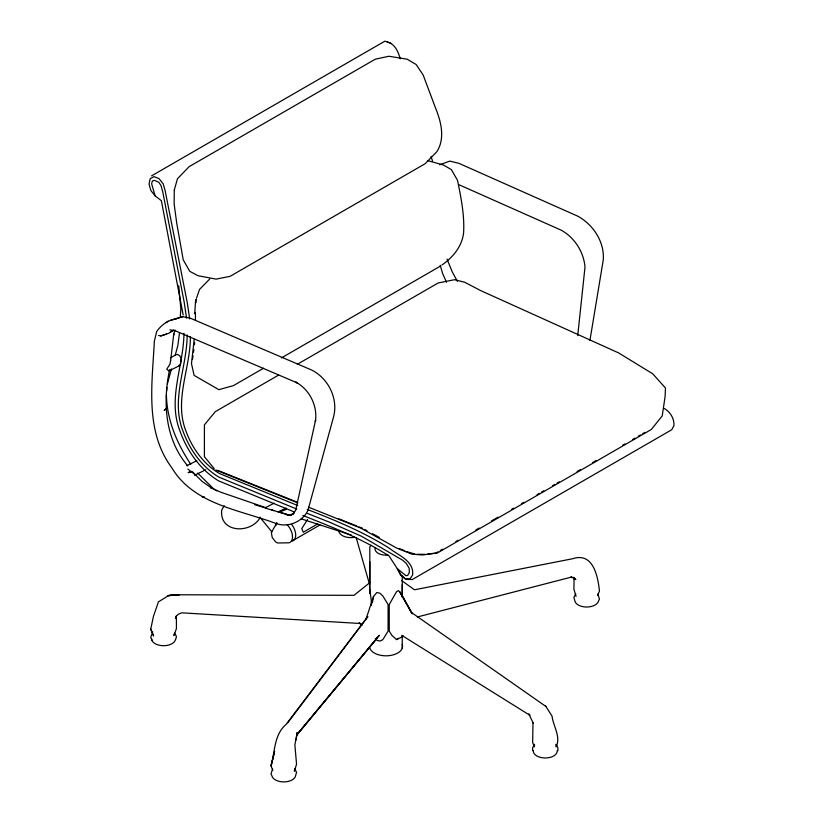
<?xml version="1.0" encoding="UTF-8"?>
<svg xmlns="http://www.w3.org/2000/svg" width="823" height="823" viewBox="0 0 823 823"><rect width="100%" height="100%" fill="white"/><g stroke="black" fill="none" stroke-linecap="round" stroke-linejoin="round"><path stroke-width="1.23" d="M371.358 605.543C371.801 597.817 368.879 590.461 369.784 582.684L369.805 561.739M402.262 584.7L402.282 596.377M574.063 578.137L573.909 589.319L576.069 596.336M195.967 302.813L196.172 299.222M187.16 334.92C187.13 366.821 170.803 398.918 182.624 430.162C189.341 449.121 201.512 466.672 218.949 477.165L296.825 509.087M190.36 336.504C190.617 367.85 174.075 399.381 185.556 430.059C191.821 447.599 203.147 463.843 219.35 473.472L297.731 505.538M183.971 333.336C183.642 365.782 167.553 398.466 179.692 430.275C186.852 450.654 199.876 469.501 218.548 480.848L294.593 512.081M194.712 313.676L195.648 299.593M166.421 394.701C166.771 419.679 177.017 443.71 190.761 464.254M166.668 391.038L166.915 387.376M194.218 339.21L191.481 363.601L194.094 375.381L218.846 389.67L233.547 385.555L263.607 368.2M180.278 316.567L180.834 308.975L178.725 285.766M194.434 344.806L194.619 342.399M577.736 335.568L584.999 267.136C583.836 252.023 574.526 237.518 561.245 230.193L458.565 184.537M169.6 369.681C162.615 402.498 165.022 439.338 187.716 465.808M170.628 360.762L173.746 334.015L173.519 335.424L174.97 329.91M179.517 332.821L177.83 345.598L175.145 355.433M296.146 739.918L297.144 732.532L294.871 744.959L296.547 764.197L294.377 771.213L294.716 768.744L296.547 772.293L295.262 776.871A11.944 6.893 0 0 1 282.834 781.881A11.944 6.893 0 0 1 271.919 775.811L271.004 774.042L272.578 768.888M192.52 359.384L193.014 355.742M193.518 352.09L193.847 349.652M170.587 360.412L170.063 363.91L166.74 369.27L168.931 370.947L180.412 365.206L181.286 358.416L179.774 355.855L177.675 354.456L175.803 354.744L170.649 357.738M589.937 340.383L603.249 260.027C604.71 242.157 593.342 224.741 577.972 216.274L458.967 163.355L449.893 161.092L439.616 164.785M151.905 631.992L150.732 629.173L153.438 616.396L158.438 601.86L169.271 595.163L179.249 594.885L167.954 595.677L178.622 594.772L353.952 595.327L369.784 582.684M274.337 752.603L271.004 765.946L272.825 770.235M167.419 383.703L171.451 368.951M174.589 633.041L173.92 635.5L176.431 628.587L176.389 615.871L175.69 618.423L176.4 616.139L178.282 614.267L181.708 612.816L359.99 623.474L361.955 624.924M175.638 639.543L176.431 636.683L175.258 633.864M274.625 751.348L271.004 765.946C274.985 751.944 273.966 734.63 286.023 724.477L367.871 616.592L287.69 722.861M376.831 640.304L379.938 641.055L382.808 639.718L388.086 631.118L388.086 604.524L382.808 595.934L379.938 593.249L376.831 592.488L373.591 596.366L372.274 603.002M365.998 619.081L373.591 596.366M196.543 298.132L199.526 289.429L209.7 279.059M597.632 595.358L599.453 591.068C597.94 576.388 593.146 551.852 572.705 558.724L414.504 589.793L401.747 580.657M575.74 593.856L573.909 597.405L575.184 601.994A11.944 6.893 0 0 0 587.622 606.993A11.944 6.893 0 0 0 598.537 600.934L599.453 599.154L597.879 594.011M152.667 632.198L150.732 637.259L151.905 640.078M224.226 505.703L221.726 509.993C219.093 533.098 250.85 534.158 260.263 517.451M307.524 519.478L301.774 528.633L303.234 532.244L317.637 523.932M371.039 545.238L369.805 546.956L369.805 593.445M296.794 735.176L379.341 635.284L296.764 734.816L377.459 637.784L375.422 638.833M441.961 265.006C452.887 257.383 461.94 246.612 463.596 232.981C464.594 215.914 461.322 199.084 457.948 182.449L457.434 180.175L451.354 169.6L443.371 164.981L427.837 160.68M170.587 320.363L176.225 318.779C168.201 319.972 161.349 324.879 156.73 331.453L154.354 341.154C152.286 383.395 144.519 430.933 171.678 467.577C193.724 504.571 239.658 509.735 276.261 523.593C288.245 527.749 302.339 521.916 307.895 510.497L333.644 416.613C338.263 398.332 328.274 378.343 311.608 370.011L190.535 318.275L182.829 316.69L175.093 318.954L182.829 316.69M170.989 331.813L173.55 330.013L168.931 333.212L160.835 335.949L158.458 335.475M292.237 514.354L290.776 515.352L294.192 512.595L292.998 514.18L295.694 510.209L315.61 419.925L315.384 421.489C317.832 406.027 309.582 389.433 295.755 382.088L297.144 382.86L176.071 331.124L169.898 329.828M165.937 322.657L168.18 321.145M151.607 175.834L382.222 42.693L385.01 41.15L390.699 43.135M281.425 357.912L440.644 265.983M278.513 375.144L215.328 411.634L204.413 424.874L204.413 456.683L214.206 468.678M297.37 364.26L438.165 282.978L454.512 279.717L464.625 282.217L480.766 290.632L618.526 352.872L652.67 373.755L665.478 388.014L665.097 396.583L662.227 415.893L651.322 429.483L437.352 553.015L422.374 554.99L411.85 554.146L396.635 548.046L360.937 528.181L308.615 507.215M319.952 524.961L292.216 540.968A11.944 6.893 60 0 0 291.723 524.488M438.062 551.791L435.84 553.077L427.631 554.033M440.284 550.515L442.517 549.229M455.86 541.524L458.082 540.238M475.879 529.961L479.223 528.037M491.454 520.969L498.131 517.122M511.474 509.406L513.696 508.13M521.484 503.635L523.716 502.349M537.059 494.644L539.281 493.358M541.513 492.072L543.736 490.786M552.634 485.652L554.856 484.366M557.078 483.08L559.311 481.794M577.108 471.517L580.441 469.594M592.673 462.526L596.017 460.602M622.713 445.192L624.935 443.906M632.722 439.41L634.945 438.124M638.278 436.2L640.51 434.914M642.732 433.628L644.954 432.342M412.138 613.701L401.151 593.692L398.486 590.585L396.48 591.747L389.248 604.524L389.248 631.118L391.902 635.356L396.48 639.564L398.486 638.401M274.213 503.141L265.613 507.596L220.677 492.175L210.585 487.597L211.881 488.296L201.82 481.146L192.438 471.795M278.184 512.143L286.044 508.254M186.78 465.695L196.882 460.695M194.465 475.344L205.688 469.789M278.472 511.896L286.085 508.223M396.48 639.564L403.486 636.272L402.046 635.531L529.93 715.31L528.798 713.952L533.253 723.16M279.048 512.256L286.147 509.458M292.957 513.861L288.945 515.373L291.363 514.601L286.826 514.838L288.616 514.848L266.559 508.511L265.613 507.596L266.21 508.244M160.814 335.938L166.349 334.128M417.364 616.983L571.944 576.954L570.709 577.232L574.094 578.075L575.822 579.608L573.785 577.304L574.423 579.474L574.197 577.756M178.54 365.494L180.412 365.206M425.285 554.311L417.096 554.29M204.063 496.845L202.283 496.989L203.95 496.907M302.905 515.496C332.41 527.193 362.151 538.746 389.012 555.906L397.293 568.652L400.451 574.927L405.266 578.847L409.905 578.908L412.59 575.092C414.339 560.895 398.363 555.474 389.423 548.293C363.694 532.028 335.537 520.373 307.236 509.427M406.295 579.413L412.292 579.526L671.733 429.75L673.965 425.481C674.263 418.516 670.344 412.004 664.387 408.517M414.761 554.085L406.922 551.647M254.719 504.684L265.716 508.038M279.151 512.132L287.7 514.735M301.146 518.829L351.38 535.084M307.442 513.439L329.756 522.276L361.523 536.267L402.817 560.319L406.274 563.436L409.175 568.251L409.36 572.458L407.714 575.411L405.965 575.709L397.293 568.652L401.48 575.493L405.266 578.847M217.756 470.345L297.288 502.184M338.839 518.819L356.637 525.948M359.013 526.905L362.573 528.325M215.852 470.056L297.905 502.925M399.206 548.54L404.721 550.762M387.17 41.983C395.03 43.804 398.239 51.828 400.266 58.814M271.045 509.458L273.689 510.692M364.805 529.528L367.027 530.732M372.582 533.746L379.249 537.368M216.891 490.93L213.774 489.027L197.654 473.05M187.87 469.089L194.3 474.048M545.875 706.443L411.582 612.59L399.772 591.86L412.138 613.711M189.671 318.943L187.274 302.669L165.094 190.452L163.211 183.879L158.973 178.581L154.004 176.606L150.208 178.684L149.025 184.033L150.918 190.617L155.156 195.905L161.38 200.699L183.179 314.993M259.873 517.194L271.95 531.925M545.464 705.825L552.048 716.133C553.138 726.061 561.276 737.038 556.07 746.821L556.07 744.331L557.881 747.809L557.881 750.699M457.382 281.291L452.249 271.888L447.054 259.122M446.519 282.34L442.651 273.575L440.202 265.304M150.732 629.173L153.572 635.963L152.564 633.545M401.151 593.692L401.85 595.893M431.057 156.36L432.538 161.071M155.156 195.905L151.627 183.786L152.399 180.937L154.436 180.381L158.788 182.264L161.071 185.659L162.748 191.882L184.167 302.041L186.543 318.12M356.184 537.594L369.599 584.525M532.985 722.553L532.656 742.613L534.456 746.821L534.456 744.331L532.656 747.809L532.656 750.699M195.411 312.39L195.463 320.096M402.231 575.647L402.231 597.261M402.231 635.418L402.231 648.143M388.168 555.062A11.018 6.368 0 0 1 375.206 547.583M402.231 644.419A16.532 9.547 0 0 1 389.238 655.643A16.532 9.547 0 0 1 369.805 648.143M354.919 537.193A11.944 6.893 0 0 1 338.891 531.349M175.474 639.44A11.944 6.893 0 0 1 163.273 645.705A11.944 6.893 0 0 1 151.648 639.08M557.181 750.638A11.944 6.893 0 0 1 545.268 757.983A11.944 6.893 0 0 1 533.355 750.638M275.767 525.671A11.944 6.893 60 0 1 276.919 522.77L271.323 532.532L272.238 537.532L275.623 541.904L277.649 542.995L289.027 542.81A11.944 6.893 60 0 0 292.463 535.588A11.944 6.893 60 0 0 287.052 524.621M174.281 190.051L174.147 204.032L176.698 222.971L183.231 259.821L189.763 271.333L198.045 275.736L216.151 279.12L230.121 276.312L425.182 163.695L436.859 151.689C445.222 138.542 441.231 122.143 435.779 108.646L423.187 75.068L416.171 64.523L407.19 59.205L388.96 56.262L375.257 59.205L189.095 166.678L177.439 178.817L174.281 190.051M165.67 409.124L164.291 410.338L165.67 409.124M190.278 471.744L188.117 472.639L191.594 471.476L190.278 471.744M359.99 623.474L359.106 622.898L362.017 625.038L359.99 623.474"/></g></svg>
